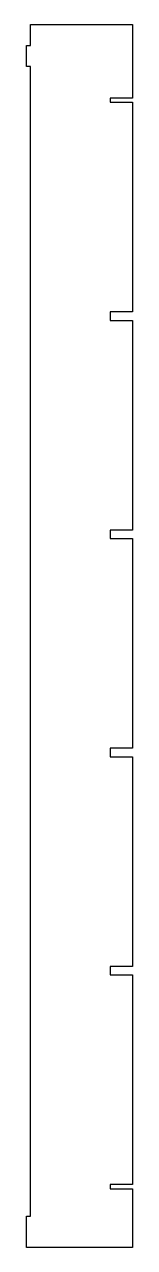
# Model space of a CAD drawing. Header units: millimetres. Extents: x -250 to -174, y 13 to 887.
import ezdxf

# ---------------------------------------------------------------- set-up
doc = ezdxf.new("R2010")
doc.units = ezdxf.units.MM
doc.layers.get('0').update_dxf_attribs({"linetype": 'CONTINUOUS'})

msp = doc.modelspace()

# ---------------------------------------------------------------- linework, layer by layer
msp.add_lwpolyline([(-190.06, 681.7), (-190.06, 675.7), (-174.06, 675.7), (-174.06, 525.7), (-190.06, 525.7), (-190.06, 519.7), (-174.06, 519.7), (-174.06, 369.7), (-190.06, 369.7), (-190.06, 363.7), (-174.06, 363.7), (-174.06, 213.7), (-190.06, 213.7), (-190.06, 207.7), (-174.06, 207.7), (-174.06, 57.7), (-190.06, 57.7), (-190.06, 54.7), (-174.06, 54.7), (-174.06, 12.7), (-250, 12.7), (-250, 35.2), (-247, 35.2), (-247, 857.3), (-250, 857.3), (-250, 872.3), (-247, 872.3), (-247, 887.3), (-174.06, 887.3), (-174.06, 834.7), (-190.06, 834.7), (-190.06, 831.7), (-174.06, 831.7), (-174.06, 681.7)], close=True)

doc.saveas('drawing.dxf')
